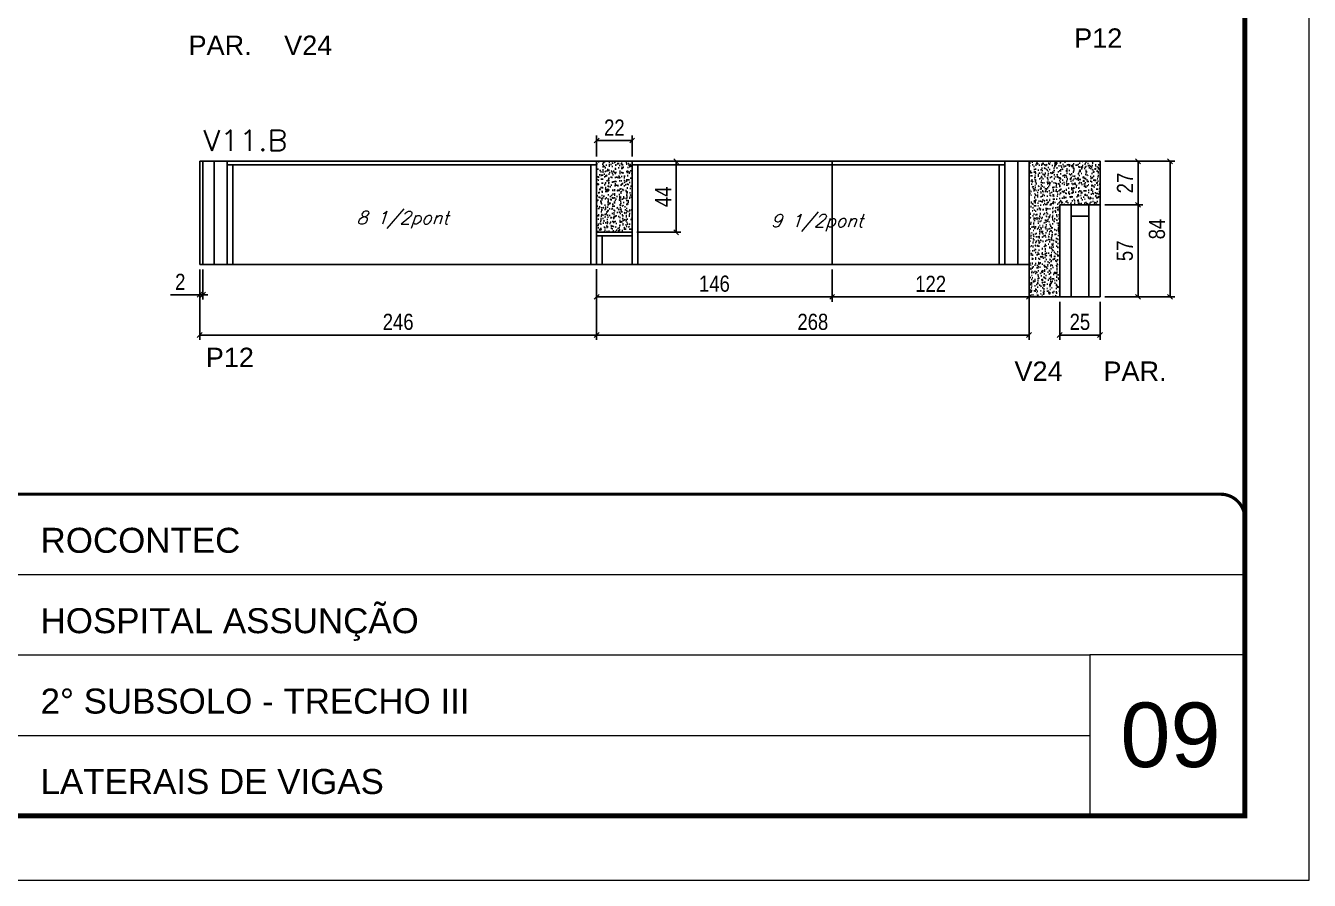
# Model space of a CAD drawing. Extents: x 137137 to 143418, y 10464 to 34486.
# Drawn here: x 137827 to 138622, y 31139 to 31668 of the extents above; entities that cross this region are included whole.
import ezdxf

# ---------------------------------------------------------------- set-up
doc = ezdxf.new("R2010")
doc.units = 0
doc.linetypes.add('CONTINUO', pattern=[0])
doc.linetypes.add('DASHED', pattern=[0.75, 0.5, -0.25])
doc.layers.add('00-FELIPE', color=2, linetype='Continuous', lineweight=13, plot=False)
for name, color, linetype in [('5', 5, 'Continuous'), ('COTA', 241, 'Continuous'), ('cotas', 4, 'Continuous'), ('Painéis', 200, 'Continuous'), ('SARR_2.2x7', 40, 'Continuous'), ('SARR_3.5x7', 81, 'Continuous'), ('texto', 7, 'Continuous')]:
    doc.layers.add(name, color=color, linetype=linetype)
for name, color, linetype, lineweight in [('CARIMBO', 255, 'Continuous', 9), ('Folhas', 255, 'Continuous', 9), ('SARRAFO DE PRESSAO', 251, 'DASHED', 9), ('Texto Seção', 7, 'Continuous', 15)]:
    doc.layers.add(name, color=color, linetype=linetype, lineweight=lineweight)
doc.styles.add('ARIAL', font='arial.ttf')
doc.styles.add('COTA TECNICA', font='techl___.ttf', dxfattribs={"height": 10})
doc.styles.add('REGUA-120', font='ROMANS.shx', dxfattribs={"height": 15})
doc.styles.add('Romans', font='romans.shx')
doc.styles.get("Standard").update_dxf_attribs({"font": 'arial.ttf'})
doc.dimstyles.new('PAINEL', dxfattribs={"dimtxt": 10, "dimasz": 3, "dimexe": 3, "dimexo": 3, "dimgap": 3, "dimtad": 1, "dimdec": 1, "dimzin": 12, "dimdsep": 46, "dimtxsty": 'COTA TECNICA', "dimblk1": 'OBLIQUE', "dimblk2": 'OBLIQUE', "dimsah": 1, "dimcen": 0.9, "dimclrd": 4, "dimclre": 4, "dimclrt": 240, "dimadec": 1, "dimazin": 3, "dimtfac": 1, "dimtdec": 1, "dimtmove": 0, "dimatfit": 3, "dimfxl": 1, "dimtolj": 1, "dimtzin": 12, "dimarcsym": 0})
pattern_1 = [(50, (7325.1927, -412.2492), (5.46554007, -0.47817257), [0.5715, -6.2865]), (355, (7325.1927, -412.249), (-1.05730264, 5.73170536), [0.4572, -5.02921753]), (100.4514447, (7325.648, -412.289), (4.40823741, 5.25353256), [0.48570026, -5.34270734]), (46.1842, (7325.193, -410.725), (8.13237123, -1.26126984), [0.85725, -9.42975]), (96.6355576, (7325.8704, -410.83), (7.122124, 7.42278374), [0.7285507, -8.01406824]), (351.184151, (7325.193, -410.725), (7.122124, 7.42278374), [0.685799, -7.54379196]), (21, (7325.9547, -411.1062), (4.54843174, -3.06795595), [0.5715, -6.2865]), (326, (7325.9547, -411.106), (1.85406085, 5.52563898), [0.4572, -5.0292]), (71.451445, (7326.334, -411.362), (6.40249258, 2.45768307), [0.48570026, -5.34269813]), (37.5, (7325.1927, -412.2492), (0.092658098, 2.536651166), [0, -4.96824, 0, -5.1054, 0, -5.04825]), (7.5, (7325.1927, -412.2492), (2.004589875, 3.005417245), [0, -2.91084, 0, -4.85394, 0, -1.92405]), (327.5, (7323.4935, -412.2492), (4.067717855, -0.17186232), [0, -1.905, 0, -5.9436, 0, -7.8867]), (317.5, (7322.7315, -412.2492), (4.44387544, 0.76279473), [0, -2.4765, 0, -3.94716, 0, -5.6007])]

# ---------------------------------------------------------------- blocks, each defined once
blk = doc.blocks.new('_Oblique')
at = {"color": 0, "linetype": 'ByBlock', "lineweight": -2}
blk.add_line((-0.5, -0.5), (0.5, 0.5), dxfattribs=at)
blk = doc.blocks.new('*D801')
at = {"layer": 'cotas', "color": 4, "linetype": 'ByBlock', "lineweight": -2, "transparency": 16777216}
for p, q in [((138180.59, 31587.14), (138180.59, 31600.02)), ((138202.59, 31587.14), (138202.59, 31600.02)), ((138202.59, 31597.02), (138180.59, 31597.02))]:
    blk.add_line(p, q, dxfattribs=at)
at = {"layer": 'Defpoints', "color": 0, "linetype": 'ByBlock', "transparency": 16777216}
for p in [(138180.59, 31597.02), (138180.59, 31584.14), (138202.59, 31584.14)]:
    blk.add_point(p, dxfattribs=at)
at = {"layer": 'cotas', "color": 4, "linetype": 'ByBlock', "lineweight": -2, "transparency": 16777216, "xscale": 3, "yscale": 3, "zscale": 3, "rotation": 180}
blk.add_blockref('_Oblique', (138180.59, 31597.02), dxfattribs=at)
at = {"layer": 'cotas', "color": 4, "linetype": 'ByBlock', "lineweight": -2, "transparency": 16777216, "xscale": 3, "yscale": 3, "zscale": 3}
blk.add_blockref('_Oblique', (138202.59, 31597.02), dxfattribs=at)
at = {"layer": 'cotas', "color": 240, "linetype": 'ByBlock', "transparency": 16777216, "insert": (138191.59, 31605.02), "char_height": 10, "attachment_point": 5, "style": 'COTA TECNICA'}
blk.add_mtext('\\A1;22', dxfattribs=at)
blk = doc.blocks.new('*D802')
at = {"layer": 'cotas', "color": 4, "linetype": 'ByBlock', "lineweight": -2, "transparency": 16777216}
for p, q in [((138495.59, 31557.14), (138519.11, 31557.14)), ((138516.11, 31500.14), (138516.11, 31557.14)), ((138495.59, 31500.14), (138519.11, 31500.14))]:
    blk.add_line(p, q, dxfattribs=at)
at = {"layer": 'Defpoints', "color": 0, "linetype": 'ByBlock', "transparency": 16777216}
for p in [(138492.59, 31557.14), (138516.11, 31557.14), (138492.59, 31500.14)]:
    blk.add_point(p, dxfattribs=at)
at = {"layer": 'cotas', "color": 4, "linetype": 'ByBlock', "lineweight": -2, "transparency": 16777216, "xscale": 3, "yscale": 3, "zscale": 3}
for p, rotation in [((138516.11, 31557.14), 90), ((138516.11, 31500.14), 270)]:
    blk.add_blockref('_Oblique', p, dxfattribs=dict(at, rotation=rotation))
at = {"layer": 'cotas', "color": 240, "linetype": 'ByBlock', "transparency": 16777216, "insert": (138508, 31528.64), "char_height": 10, "attachment_point": 5, "rotation": 90, "style": 'COTA TECNICA'}
blk.add_mtext('\\A1;57', dxfattribs=at)
blk = doc.blocks.new('*D803')
at = {"layer": 'cotas', "color": 4, "linetype": 'ByBlock', "lineweight": -2, "transparency": 16777216}
for p, q in [((138467.59, 31497.14), (138467.59, 31473.47)), ((138492.59, 31497.14), (138492.59, 31473.47)), ((138492.59, 31476.47), (138467.59, 31476.47))]:
    blk.add_line(p, q, dxfattribs=at)
at = {"layer": 'Defpoints', "color": 0, "linetype": 'ByBlock', "transparency": 16777216}
for p in [(138467.59, 31500.14), (138492.59, 31500.14), (138467.59, 31476.47)]:
    blk.add_point(p, dxfattribs=at)
at = {"layer": 'cotas', "color": 4, "linetype": 'ByBlock', "lineweight": -2, "transparency": 16777216, "xscale": 3, "yscale": 3, "zscale": 3, "rotation": 180}
blk.add_blockref('_Oblique', (138467.59, 31476.47), dxfattribs=at)
at = {"layer": 'cotas', "color": 4, "linetype": 'ByBlock', "lineweight": -2, "transparency": 16777216, "xscale": 3, "yscale": 3, "zscale": 3}
blk.add_blockref('_Oblique', (138492.59, 31476.47), dxfattribs=at)
at = {"layer": 'cotas', "color": 240, "linetype": 'ByBlock', "transparency": 16777216, "insert": (138480.09, 31484.58), "char_height": 10, "attachment_point": 5, "style": 'COTA TECNICA'}
blk.add_mtext('\\A1;25', dxfattribs=at)
blk = doc.blocks.new('*D804')
at = {"layer": 'cotas', "color": 4, "linetype": 'ByBlock', "lineweight": -2, "transparency": 16777216}
for p, q in [((138495.59, 31584.14), (138519.11, 31584.14)), ((138516.11, 31557.14), (138516.11, 31584.14)), ((138495.59, 31557.14), (138519.11, 31557.14))]:
    blk.add_line(p, q, dxfattribs=at)
at = {"layer": 'Defpoints', "color": 0, "linetype": 'ByBlock', "transparency": 16777216}
for p in [(138492.59, 31584.14), (138516.11, 31584.14), (138492.59, 31557.14)]:
    blk.add_point(p, dxfattribs=at)
at = {"layer": 'cotas', "color": 4, "linetype": 'ByBlock', "lineweight": -2, "transparency": 16777216, "xscale": 3, "yscale": 3, "zscale": 3}
for p, rotation in [((138516.11, 31584.14), 90), ((138516.11, 31557.14), 270)]:
    blk.add_blockref('_Oblique', p, dxfattribs=dict(at, rotation=rotation))
at = {"layer": 'cotas', "color": 240, "linetype": 'ByBlock', "transparency": 16777216, "insert": (138508.04, 31570.64), "char_height": 10, "attachment_point": 5, "rotation": 90, "style": 'COTA TECNICA'}
blk.add_mtext('\\A1;27', dxfattribs=at)
blk = doc.blocks.new('*D805')
at = {"layer": 'cotas', "color": 4, "linetype": 'ByBlock', "lineweight": -2, "transparency": 16777216}
for p, q in [((138495.59, 31584.14), (138538.99, 31584.14)), ((138535.99, 31584.14), (138535.99, 31500.14)), ((138495.59, 31500.14), (138538.99, 31500.14))]:
    blk.add_line(p, q, dxfattribs=at)
at = {"layer": 'Defpoints', "color": 0, "linetype": 'ByBlock', "transparency": 16777216}
for p in [(138492.59, 31584.14), (138492.59, 31500.14), (138535.99, 31500.14)]:
    blk.add_point(p, dxfattribs=at)
at = {"layer": 'cotas', "color": 4, "linetype": 'ByBlock', "lineweight": -2, "transparency": 16777216, "xscale": 3, "yscale": 3, "zscale": 3}
for p, rotation in [((138535.99, 31584.14), 90), ((138535.99, 31500.14), 270)]:
    blk.add_blockref('_Oblique', p, dxfattribs=dict(at, rotation=rotation))
at = {"layer": 'cotas', "color": 240, "linetype": 'ByBlock', "transparency": 16777216, "insert": (138527.9, 31542.14), "char_height": 10, "attachment_point": 5, "rotation": 90, "style": 'COTA TECNICA'}
blk.add_mtext('\\A1;84', dxfattribs=at)
blk = doc.blocks.new('*D806')
at = {"layer": 'cotas', "color": 4, "linetype": 'ByBlock', "lineweight": -2, "transparency": 16777216}
for p, q in [((138180.59, 31517.14), (138180.59, 31473.47)), ((138448.59, 31517.14), (138448.59, 31473.47)), ((138448.59, 31476.47), (138180.59, 31476.47))]:
    blk.add_line(p, q, dxfattribs=at)
at = {"layer": 'Defpoints', "color": 0, "linetype": 'ByBlock', "transparency": 16777216}
for p in [(138180.59, 31520.14), (138448.59, 31520.14), (138180.59, 31476.47)]:
    blk.add_point(p, dxfattribs=at)
at = {"layer": 'cotas', "color": 4, "linetype": 'ByBlock', "lineweight": -2, "transparency": 16777216, "xscale": 3, "yscale": 3, "zscale": 3, "rotation": 180}
blk.add_blockref('_Oblique', (138180.59, 31476.47), dxfattribs=at)
at = {"layer": 'cotas', "color": 4, "linetype": 'ByBlock', "lineweight": -2, "transparency": 16777216, "xscale": 3, "yscale": 3, "zscale": 3}
blk.add_blockref('_Oblique', (138448.59, 31476.47), dxfattribs=at)
at = {"layer": 'cotas', "color": 240, "linetype": 'ByBlock', "transparency": 16777216, "insert": (138314.59, 31484.6), "char_height": 10, "attachment_point": 5, "style": 'COTA TECNICA'}
blk.add_mtext('\\A1;268', dxfattribs=at)
blk = doc.blocks.new('*D807')
at = {"layer": 'cotas', "color": 4, "linetype": 'ByBlock', "lineweight": -2, "transparency": 16777216}
for p, q in [((138205.59, 31584.14), (138232.86, 31584.14)), ((138229.86, 31584.14), (138229.86, 31540.14)), ((138205.59, 31540.14), (138232.86, 31540.14))]:
    blk.add_line(p, q, dxfattribs=at)
at = {"layer": 'Defpoints', "color": 0, "linetype": 'ByBlock', "transparency": 16777216}
for p in [(138202.59, 31584.14), (138202.59, 31540.14), (138229.86, 31540.14)]:
    blk.add_point(p, dxfattribs=at)
at = {"layer": 'cotas', "color": 4, "linetype": 'ByBlock', "lineweight": -2, "transparency": 16777216, "xscale": 3, "yscale": 3, "zscale": 3}
for p, rotation in [((138229.86, 31584.14), 90), ((138229.86, 31540.14), 270)]:
    blk.add_blockref('_Oblique', p, dxfattribs=dict(at, rotation=rotation))
at = {"layer": 'cotas', "color": 240, "linetype": 'ByBlock', "transparency": 16777216, "insert": (138221.79, 31562.14), "char_height": 10, "attachment_point": 5, "rotation": 90, "style": 'COTA TECNICA'}
blk.add_mtext('\\A1;44', dxfattribs=at)
blk = doc.blocks.new('*D808')
at = {"layer": 'cotas', "color": 4, "linetype": 'ByBlock', "lineweight": -2, "transparency": 16777216}
for p, q in [((137934.59, 31517.14), (137934.59, 31473.47)), ((138180.59, 31517.31), (138180.59, 31473.47)), ((138180.59, 31476.47), (137934.59, 31476.47))]:
    blk.add_line(p, q, dxfattribs=at)
at = {"layer": 'Defpoints', "color": 0, "linetype": 'ByBlock', "transparency": 16777216}
for p in [(137934.59, 31520.14), (138180.59, 31520.31), (137934.59, 31476.47)]:
    blk.add_point(p, dxfattribs=at)
at = {"layer": 'cotas', "color": 4, "linetype": 'ByBlock', "lineweight": -2, "transparency": 16777216, "xscale": 3, "yscale": 3, "zscale": 3, "rotation": 180}
blk.add_blockref('_Oblique', (137934.59, 31476.47), dxfattribs=at)
at = {"layer": 'cotas', "color": 4, "linetype": 'ByBlock', "lineweight": -2, "transparency": 16777216, "xscale": 3, "yscale": 3, "zscale": 3}
blk.add_blockref('_Oblique', (138180.59, 31476.47), dxfattribs=at)
at = {"layer": 'cotas', "color": 240, "linetype": 'ByBlock', "transparency": 16777216, "insert": (138057.59, 31484.57), "char_height": 10, "attachment_point": 5, "style": 'COTA TECNICA'}
blk.add_mtext('\\A1;246', dxfattribs=at)
blk = doc.blocks.new('*D809')
at = {"layer": 'cotas', "color": 4, "linetype": 'ByBlock', "lineweight": -2, "transparency": 16777216}
for p, q in [((138326.59, 31517.14), (138326.59, 31497.14)), ((138448.59, 31517.14), (138448.59, 31497.14)), ((138448.59, 31500.14), (138326.59, 31500.14))]:
    blk.add_line(p, q, dxfattribs=at)
at = {"layer": 'Defpoints', "color": 0, "linetype": 'ByBlock', "transparency": 16777216}
for p in [(138326.59, 31520.14), (138448.59, 31520.14), (138326.59, 31500.14)]:
    blk.add_point(p, dxfattribs=at)
at = {"layer": 'cotas', "color": 4, "linetype": 'ByBlock', "lineweight": -2, "transparency": 16777216, "xscale": 3, "yscale": 3, "zscale": 3, "rotation": 180}
blk.add_blockref('_Oblique', (138326.59, 31500.14), dxfattribs=at)
at = {"layer": 'cotas', "color": 4, "linetype": 'ByBlock', "lineweight": -2, "transparency": 16777216, "xscale": 3, "yscale": 3, "zscale": 3}
blk.add_blockref('_Oblique', (138448.59, 31500.14), dxfattribs=at)
at = {"layer": 'cotas', "color": 240, "linetype": 'ByBlock', "transparency": 16777216, "insert": (138387.59, 31508.2), "char_height": 10, "attachment_point": 5, "style": 'COTA TECNICA'}
blk.add_mtext('\\A1;122', dxfattribs=at)
blk = doc.blocks.new('*D810')
at = {"layer": 'cotas', "color": 4, "linetype": 'ByBlock', "lineweight": -2, "transparency": 16777216}
for p, q in [((138180.59, 31517.14), (138180.59, 31497.14)), ((138326.59, 31517.14), (138326.59, 31497.14)), ((138326.59, 31500.14), (138180.59, 31500.14))]:
    blk.add_line(p, q, dxfattribs=at)
at = {"layer": 'Defpoints', "color": 0, "linetype": 'ByBlock', "transparency": 16777216}
for p in [(138180.59, 31520.14), (138326.59, 31520.14), (138180.59, 31500.14)]:
    blk.add_point(p, dxfattribs=at)
at = {"layer": 'cotas', "color": 4, "linetype": 'ByBlock', "lineweight": -2, "transparency": 16777216, "xscale": 3, "yscale": 3, "zscale": 3, "rotation": 180}
blk.add_blockref('_Oblique', (138180.59, 31500.14), dxfattribs=at)
at = {"layer": 'cotas', "color": 4, "linetype": 'ByBlock', "lineweight": -2, "transparency": 16777216, "xscale": 3, "yscale": 3, "zscale": 3}
blk.add_blockref('_Oblique', (138326.59, 31500.14), dxfattribs=at)
at = {"layer": 'cotas', "color": 240, "linetype": 'ByBlock', "transparency": 16777216, "insert": (138253.59, 31508.24), "char_height": 10, "attachment_point": 5, "style": 'COTA TECNICA'}
blk.add_mtext('\\A1;146', dxfattribs=at)
blk = doc.blocks.new('9999999999')
at = {"color": 30, "linetype": 'CONTINUO'}
for p, q in [((98564.56, 34379.64), (99583.98, 34379.64)), ((98564.56, 34329.83), (99487.98, 34329.83)), ((99583.98, 34329.83), (99487.98, 34329.83)), ((99487.98, 34329.83), (99487.98, 34230.21)), ((98564.56, 34280.02), (99487.98, 34280.02))]:
    blk.add_line(p, q, dxfattribs=at)
at = {"color": 30, "linetype": 'CONTINUO', "const_width": 2}
blk.add_lwpolyline([(99583.98, 34230.21), (99583.98, 34414.45, 0.414214), (99568.98, 34429.45), (98228.98, 34429.45, 0.414214), (98213.98, 34414.45), (98213.98, 34245.21, 0.414214), (98228.98, 34230.21), (99583.98, 34230.21)], format="xyb", dxfattribs=at)
at = {"layer": 'Folhas'}
blk.add_lwpolyline([(98138.98, 34190.21), (99623.98, 34190.21), (99623.98, 35240.21), (98138.98, 35240.21)], close=True, dxfattribs=at)
at = {"layer": 'Folhas', "color": 30, "const_width": 3}
blk.add_lwpolyline([(98213.98, 34230.21), (99583.98, 34230.21), (99583.98, 35200.21), (98213.98, 35200.21)], close=True, dxfattribs=at)
at = {"color": 7, "linetype": 'Continuous', "ltscale": 5, "style": 'ARIAL'}
for s, height, p in [('ROCONTEC', 15.483, (98837.68, 34393.13)), ('HOSPITAL ASSUNÇÃO', 15.4829, (98837.68, 34343.32)), ('2° SUBSOLO - TRECHO III', 15.4829, (98837.68, 34293.51)), ('LATERAIS DE VIGAS', 15.4829, (98837.68, 34243.7))]:
    blk.add_text(s, height=height, dxfattribs=at).set_placement(p)
blk = doc.blocks.new('*D885')
at = {"layer": '00-FELIPE', "color": 4, "lineweight": -2, "transparency": 16777216}
for p, q in [((137934.59, 31517.14), (137934.59, 31498.45)), ((137936.59, 31517.14), (137936.59, 31498.45)), ((137934.59, 31501.45), (137916.48, 31501.45)), ((137936.59, 31501.45), (137934.59, 31501.45)), ((137936.59, 31501.45), (137939.59, 31501.45))]:
    blk.add_line(p, q, dxfattribs=at)
at = {"layer": 'Defpoints', "color": 0, "transparency": 16777216}
for p in [(137934.59, 31520.14), (137936.59, 31520.14), (137934.59, 31501.45)]:
    blk.add_point(p, dxfattribs=at)
at = {"layer": '00-FELIPE', "color": 4, "lineweight": -2, "transparency": 16777216, "xscale": 3, "yscale": 3, "zscale": 3}
blk.add_blockref('_Oblique', (137934.59, 31501.45), dxfattribs=at)
at = {"layer": '00-FELIPE', "color": 4, "lineweight": -2, "transparency": 16777216, "xscale": 3, "yscale": 3, "zscale": 3, "rotation": 180}
blk.add_blockref('_Oblique', (137936.59, 31501.45), dxfattribs=at)
at = {"layer": '00-FELIPE', "color": 240, "transparency": 16777216, "insert": (137922.54, 31509.45), "char_height": 10, "attachment_point": 5, "style": 'COTA TECNICA'}
blk.add_mtext('\\A1;2', dxfattribs=at)

msp = doc.modelspace()

# ---------------------------------------------------------------- hatches: boundary and pattern name
at = {"layer": 'COTA', "linetype": 'ByBlock'}
h = msp.add_hatch(dxfattribs=at)
h.set_pattern_fill('AR-CONC', color=256, scale=0.03)
h.set_pattern_definition(pattern_1)
h.paths.add_polyline_path([(138180.59, 31540.14), (138202.59, 31540.14), (138202.59, 31584.14), (138180.59, 31584.14)])
h = msp.add_hatch(dxfattribs=at)
h.set_pattern_fill('AR-CONC', color=256, scale=0.03)
h.set_pattern_definition(pattern_1)
h.paths.add_polyline_path([(138448.59, 31584.14), (138467.59, 31584.14), (138467.59, 31500.14), (138448.59, 31500.14), (138448.59, 31520.14)])
h = msp.add_hatch(dxfattribs=at)
h.set_pattern_fill('AR-CONC', color=256, scale=0.03)
h.set_pattern_definition(pattern_1)
h.paths.add_polyline_path([(138467.59, 31584.14), (138492.59, 31584.14), (138492.59, 31557.14), (138467.59, 31557.14)])

# ---------------------------------------------------------------- linework, layer by layer
for p, q in [((138202.59, 31584.14), (138180.59, 31584.14)), ((138467.59, 31584.14), (138448.59, 31584.14)), ((138492.59, 31584.14), (138467.59, 31584.14)), ((138492.59, 31584.14), (138492.59, 31557.14)), ((138448.59, 31520.14), (138448.59, 31500.14)), ((138467.59, 31500.14), (138448.59, 31500.14))]:
    msp.add_line(p, q, dxfattribs=at)
at = {"layer": 'Painéis', "linetype": 'ByBlock'}
for p, q in [((138180.59, 31584.14), (137934.59, 31584.14)), ((137934.59, 31584.14), (137934.59, 31520.14)), ((137936.59, 31584.14), (137936.59, 31520.14)), ((138180.59, 31540.14), (138180.59, 31584.14)), ((138202.59, 31584.14), (138448.59, 31584.14)), ((138202.59, 31584.14), (138202.59, 31540.14)), ((138326.59, 31584.14), (138326.59, 31520.14)), ((138448.59, 31584.14), (138448.59, 31520.14)), ((138492.59, 31557.14), (138467.59, 31557.14)), ((138467.59, 31557.14), (138467.59, 31500.14)), ((138492.59, 31557.14), (138492.59, 31500.14)), ((138202.59, 31540.14), (138180.59, 31540.14)), ((138180.59, 31540.14), (138180.59, 31520.31)), ((138180.59, 31520.14), (138180.59, 31540.14)), ((137934.59, 31520.14), (138180.59, 31520.14)), ((138448.59, 31520.14), (138180.59, 31520.14)), ((138492.59, 31500.14), (138467.59, 31500.14))]:
    msp.add_line(p, q, dxfattribs=at)
at = {"layer": 'SARR_2.2x7', "linetype": 'Continuous'}
for p, q in [((137943.59, 31584.14), (137943.59, 31520.14)), ((138441.59, 31584.14), (138441.59, 31520.14)), ((137951.59, 31581.94), (138180.59, 31581.94)), ((138202.59, 31581.94), (138433.59, 31581.94)), ((138474.59, 31557.14), (138474.59, 31500.14)), ((138485.59, 31557.14), (138485.59, 31500.14)), ((138485.59, 31550.14), (138474.59, 31550.14)), ((138180.59, 31537.94), (138202.59, 31537.94))]:
    msp.add_line(p, q, dxfattribs=at)
at = {"layer": 'SARR_3.5x7'}
for p, q in [((137951.59, 31584.14), (137951.59, 31520.14)), ((138433.59, 31584.14), (138433.59, 31520.14)), ((137955.09, 31581.94), (137955.09, 31520.14)), ((138177.09, 31581.94), (138177.09, 31520.14)), ((138206.09, 31581.94), (138206.09, 31520.14)), ((138430.09, 31581.94), (138430.09, 31520.14)), ((138184.09, 31537.94), (138184.09, 31520.14)), ((138202.59, 31540.14), (138202.59, 31520.14))]:
    msp.add_line(p, q, dxfattribs=at)

# ---------------------------------------------------------------- block references
at = {"layer": 'SARRAFO DE PRESSAO', "color": 6, "linetype": 'ByBlock'}
msp.add_blockref('9999999999', (38998.31, -3051.58), dxfattribs=at)

# ---------------------------------------------------------------- texts
at = {"layer": '5', "linetype": 'Continuous'}
for s, p in [('P12', (138476.53, 31654.46)), ('PAR.', (137927.68, 31650)), ('V24', (137986.93, 31650)), ('P12', (137938.35, 31456.62)), ('V24', (138439.55, 31448.09)), ('PAR.', (138494.7, 31448.09))]:
    msp.add_text(s, height=12, rotation=359.99996, dxfattribs=at).set_placement(p)
at = {"layer": 'CARIMBO', "style": 'ARIAL'}
msp.add_text('09', height=40, dxfattribs=at).set_placement((138505.15, 31208.77))
at = {"layer": 'texto', "color": 2, "char_height": 8, "attachment_point": 5, "style": 'Romans'}
for s, insert in [('{\\Q19;\\C256;8 1/2pont}', (138060.3, 31547.87)), ('{\\Q19;\\C256;9 1/2pont}', (138317.15, 31546.03))]:
    msp.add_mtext(s, dxfattribs=dict(at, insert=insert))
at = {"layer": 'Texto Seção', "style": 'REGUA-120', "width": 1.05}
msp.add_text('V11.B', height=13, dxfattribs=at).set_placement((137936.81, 31590.51))

# ---------------------------------------------------------------- dimensions: what is measured, and where the dimension line sits
at = {"layer": '00-FELIPE'}
dim = msp.add_linear_dim(base=(137934.59, 31501.45), p1=(137936.59, 31520.14), p2=(137934.59, 31520.14), dimstyle='PAINEL', dxfattribs=at)
dim.commit()
dim.dimension.update_dxf_attribs({"geometry": '*D885', "text_midpoint": (137922.54, 31509.45)})
at = {"layer": 'cotas', "linetype": 'ByBlock'}
for base, p1, p2, angle, picture, middle in [((138180.59, 31597.02), (138202.59, 31584.14), (138180.59, 31584.14), 180, '*D801', (138191.59, 31605.02)), ((138229.86, 31540.14), (138202.59, 31584.14), (138202.59, 31540.14), 90, '*D807', (138221.79, 31562.14)), ((138516.11, 31584.14), (138492.59, 31557.14), (138492.59, 31584.14), 90, '*D804', (138508.04, 31570.64)), ((138535.99, 31500.14), (138492.59, 31584.14), (138492.59, 31500.14), 90, '*D805', (138527.9, 31542.14)), ((138516.11, 31557.14), (138492.59, 31500.14), (138492.59, 31557.14), 90, '*D802', (138508, 31528.64)), ((137934.59, 31476.47), (138180.59, 31520.31), (137934.59, 31520.14), 180, '*D808', (138057.59, 31484.57)), ((138180.59, 31476.47), (138448.59, 31520.14), (138180.59, 31520.14), 180, '*D806', (138314.59, 31484.6)), ((138180.59, 31500.14), (138326.59, 31520.14), (138180.59, 31520.14), 180, '*D810', (138253.59, 31508.24)), ((138326.59, 31500.14), (138448.59, 31520.14), (138326.59, 31520.14), 180, '*D809', (138387.59, 31508.2)), ((138467.59, 31476.47), (138492.59, 31500.14), (138467.59, 31500.14), 180, '*D803', (138480.09, 31484.58))]:
    dim = msp.add_linear_dim(base=base, p1=p1, p2=p2, angle=angle, dimstyle='PAINEL', dxfattribs=at)
    dim.commit()
    dim.dimension.update_dxf_attribs({"geometry": picture, "text_midpoint": middle})

doc.saveas('drawing.dxf')
